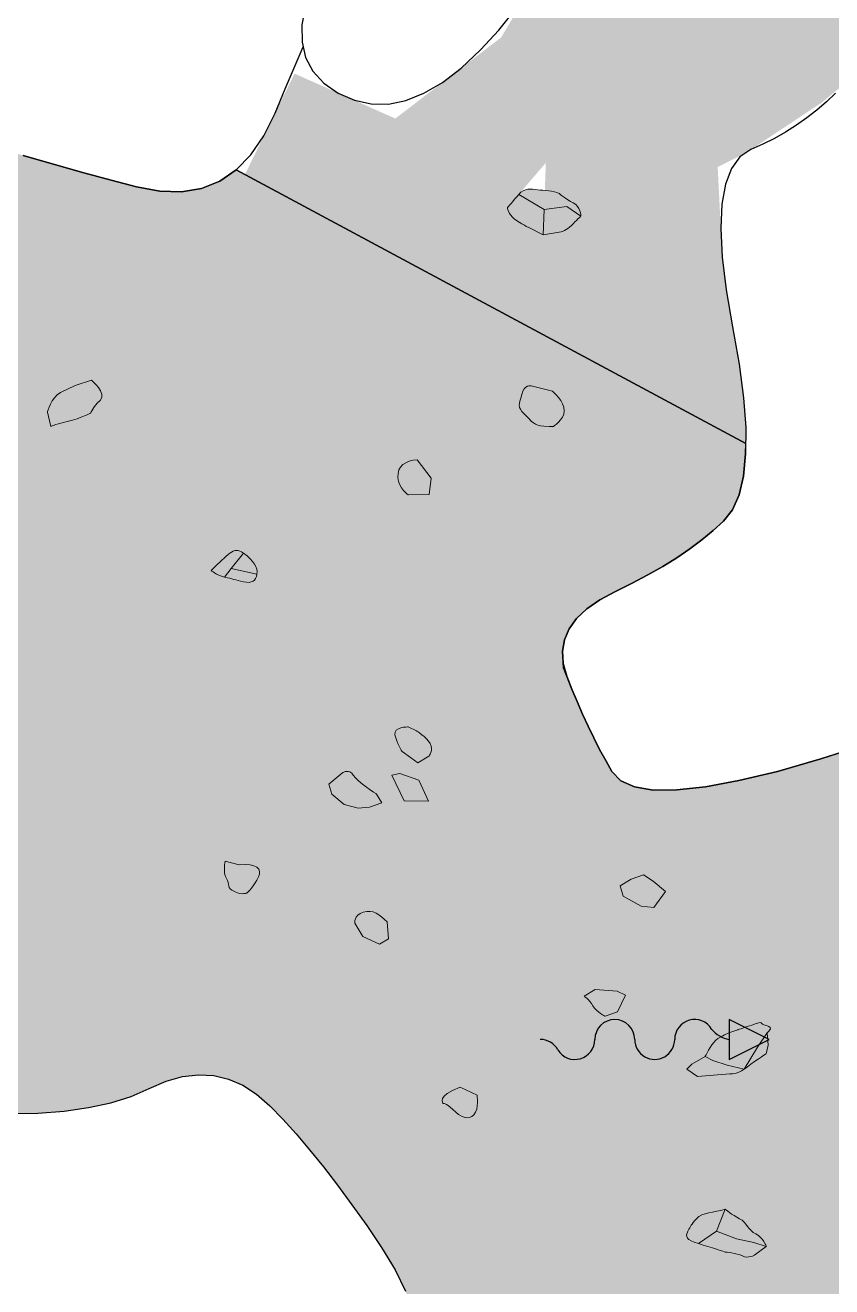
# Model space of a CAD drawing. Header units: metres. Extents: x -231 to 724, y -201 to 398.
# Drawn here: x 10.4 to 50.8, y 289.4 to 352.6 of the extents above; entities that cross this region are included whole.
import ezdxf

# ---------------------------------------------------------------- set-up
doc = ezdxf.new("R2010")
doc.units = ezdxf.units.M
doc.header["$MEASUREMENT"] = 0
for name, color, linetype in [('Blocs - Actifs', 170, 'Continuous'), ('Topo Dessin - Actifs', 170, 'Continuous'), ('Topo Dessin - Fond', 254, 'Continuous'), ('Topo Dessin - Galeries', 10, 'Continuous'), ('Topo Dessin - Puits', 36, 'Continuous'), ('Topo Dessin - Spéléothèmes', 26, 'Continuous')]:
    doc.layers.add(name, color=color, linetype=linetype)
doc.styles.add('PUITS', font='WINGDNG3.TTF')
doc.linetypes.add('PUITS_2', pattern='A,0.6,["p",PUITS,S=1,R=0,X=-0.4,Y=0],0.6', length=1.2)

# ---------------------------------------------------------------- blocks, each defined once
blk = doc.blocks.new('*U131')
at = {"layer": 'Topo Dessin - Spéléothèmes'}
h = blk.add_hatch(color=255, dxfattribs=at)
h.dxf.hatch_style = 2
edge = h.paths.add_edge_path()
edge.add_spline(control_points=[(-0.107, 1.177), (-0.535, 0.749), (-1.07, 0.535), (-1.177, 0.107), (-1.284, -0.32), (-1.284, -0.321), (-1.284, -0.641), (-1.284, -0.963), (-1.177, -1.069), (-0.535, -0.963), (0.107, -0.856), (0.855, -0.748), (0.855, -0.748), (0.855, -0.748), (1.39, -0.535), (1.711, -0.535), (2.032, -0.535), (2.246, -0.214), (2.246, -0.214), (2.246, -0.214), (2.567, 0.428), (2.567, 0.428), (2.567, 0.428), (2.246, 0.749), (1.818, 0.749), (1.39, 0.749), (1.176, 1.069), (0.748, 1.069), (0.321, 1.069), (-0.107, 1.177), (-0.107, 1.177)], knot_values=[0, 0, 0, 0, 1, 1, 1, 2, 2, 2, 3, 3, 3, 4, 4, 4, 5, 5, 5, 6, 6, 6, 7, 7, 7, 8, 8, 8, 9, 9, 9, 10, 10, 10, 10], degree=3, periodic=0)
at = {"layer": 'Topo Dessin - Spéléothèmes', "lineweight": 5}
for points in [[(-0.107, 1.177), (0, 0), (1.069, 0.107), (1.925, 0.321), (2.567, 0.428)], [(0, 0), (-0.535, -0.963)]]:
    blk.add_lwpolyline(points, dxfattribs=at)
at = {"layer": 'Topo Dessin - Spéléothèmes', "lineweight": 9}
blk.add_open_spline([(-0.107, 1.177), (-0.535, 0.749), (-1.07, 0.535), (-1.177, 0.107), (-1.284, -0.32), (-1.284, -0.321), (-1.284, -0.641), (-1.284, -0.963), (-1.177, -1.069), (-0.535, -0.963), (0.107, -0.856), (0.855, -0.748), (0.855, -0.748), (0.855, -0.748), (1.39, -0.535), (1.711, -0.535), (2.032, -0.535), (2.246, -0.214), (2.246, -0.214), (2.246, -0.214), (2.567, 0.428), (2.567, 0.428), (2.567, 0.428), (2.246, 0.749), (1.818, 0.749), (1.39, 0.749), (1.176, 1.069), (0.748, 1.069), (0.321, 1.069), (-0.107, 1.177), (-0.107, 1.177)], degree=3, knots=[0, 0, 0, 0, 1, 1, 1, 2, 2, 2, 3, 3, 3, 4, 4, 4, 5, 5, 5, 6, 6, 6, 7, 7, 7, 8, 8, 8, 9, 9, 9, 10, 10, 10, 10], dxfattribs=at)
blk = doc.blocks.new('*U134')
at = {"layer": 'Topo Dessin - Spéléothèmes'}
h = blk.add_hatch(color=255, dxfattribs=at)
h.dxf.hatch_style = 2
edge = h.paths.add_edge_path()
edge.add_spline(control_points=[(-0.348, 1.04), (-0.348, 1.04), (-0.989, 0.398), (-1.096, 0.077), (-1.203, -0.243), (-1.203, -0.885), (-1.203, -0.885), (-1.203, -0.885), (-1.631, -1.527), (-1.631, -1.527), (-1.631, -1.527), (-1.738, -1.848), (-1.738, -1.848), (-1.738, -1.848), (-1.096, -1.955), (-1.096, -1.955), (-1.096, -1.955), (-0.241, -1.42), (-0.241, -1.42), (-0.241, -1.42), (0.294, -1.099), (0.294, -1.099), (0.294, -1.099), (0.615, -0.992), (0.829, -0.564), (1.043, -0.136), (1.471, 0.612), (1.471, 0.612), (1.471, 0.612), (1.364, 1.04), (1.364, 1.04), (1.364, 1.04), (1.043, 1.574), (1.043, 1.574), (1.043, 1.574), (1.278, 1.98), (0.85, 1.873), (0.422, 1.766), (0.722, 2.109), (0.187, 1.574), (-0.348, 1.04), (-0.348, 1.04), (-0.348, 1.04)], knot_values=[0, 0, 0, 0, 1, 1, 1, 2, 2, 2, 3, 3, 3, 4, 4, 4, 5, 5, 5, 6, 6, 6, 7, 7, 7, 8, 8, 8, 9, 9, 9, 10, 10, 10, 11, 11, 11, 12, 12, 12, 13, 13, 13, 14, 14, 14, 14], degree=3, periodic=0)
at = {"layer": 'Topo Dessin - Spéléothèmes', "lineweight": 5}
blk.add_lwpolyline([(1.043, 1.574), (0.936, 0.719), (0.829, -0.564), (-0.027, -0.778), (-0.775, -0.885), (-1.203, -0.885)], dxfattribs=at)
at = {"layer": 'Topo Dessin - Spéléothèmes', "lineweight": 9}
blk.add_open_spline([(-0.348, 1.04), (-0.348, 1.04), (-0.989, 0.398), (-1.096, 0.077), (-1.203, -0.243), (-1.203, -0.885), (-1.203, -0.885), (-1.203, -0.885), (-1.631, -1.527), (-1.631, -1.527), (-1.631, -1.527), (-1.738, -1.848), (-1.738, -1.848), (-1.738, -1.848), (-1.096, -1.955), (-1.096, -1.955), (-1.096, -1.955), (-0.241, -1.42), (-0.241, -1.42), (-0.241, -1.42), (0.294, -1.099), (0.294, -1.099), (0.294, -1.099), (0.615, -0.992), (0.829, -0.564), (1.043, -0.136), (1.471, 0.612), (1.471, 0.612), (1.471, 0.612), (1.364, 1.04), (1.364, 1.04), (1.364, 1.04), (1.043, 1.574), (1.043, 1.574), (1.043, 1.574), (1.278, 1.98), (0.85, 1.873), (0.422, 1.766), (0.722, 2.109), (0.187, 1.574), (-0.348, 1.04), (-0.348, 1.04), (-0.348, 1.04)], degree=3, knots=[0, 0, 0, 0, 1, 1, 1, 2, 2, 2, 3, 3, 3, 4, 4, 4, 5, 5, 5, 6, 6, 6, 7, 7, 7, 8, 8, 8, 9, 9, 9, 10, 10, 10, 11, 11, 11, 12, 12, 12, 13, 13, 13, 14, 14, 14, 14], dxfattribs=at)
blk = doc.blocks.new('*U145')
at = {"layer": 'Topo Dessin - Spéléothèmes'}
h = blk.add_hatch(color=255, dxfattribs=at)
h.dxf.hatch_style = 2
edge = h.paths.add_edge_path()
edge.add_spline(control_points=[(8, 26.8), (0, 26.8), (-10.7, 21.4), (-18.7, 18.7), (-26.7, 16.1), (-34.8, 13.4), (-37.4, 2.7), (-40.1, -8), (-42.8, -18.7), (-42.8, -18.7), (-42.8, -18.7), (-40.1, -24.1), (-32.1, -26.7), (-24.1, -29.4), (-8, -29.4), (-8, -29.4), (-8, -29.4), (13.4, -29.4), (13.4, -29.4), (13.4, -29.4), (32.1, -16), (32.1, -16), (32.1, -16), (37.4, -10.7), (40.1, -2.7), (42.8, 5.4), (45.5, 13.4), (45.5, 13.4), (45.5, 13.4), (40.1, 24.1), (29.4, 24.1), (18.7, 24.1), (8, 26.8), (8, 26.8)], knot_values=[0, 0, 0, 0, 1, 1, 1, 2, 2, 2, 3, 3, 3, 4, 4, 4, 5, 5, 5, 6, 6, 6, 7, 7, 7, 8, 8, 8, 9, 9, 9, 10, 10, 10, 11, 11, 11, 11], degree=3, periodic=0)
at = {"layer": 'Topo Dessin - Spéléothèmes', "lineweight": 5}
for points in [[(-37.4, 2.7), (0, 0), (24.1, 16.1), (45.5, 13.4)], [(0, 0), (13.4, -29.4)]]:
    blk.add_lwpolyline(points, dxfattribs=at)
at = {"layer": 'Topo Dessin - Spéléothèmes', "lineweight": 9}
blk.add_open_spline([(8, 26.8), (0, 26.8), (-10.7, 21.4), (-18.7, 18.7), (-26.7, 16.1), (-34.8, 13.4), (-37.4, 2.7), (-40.1, -8), (-42.8, -18.7), (-42.8, -18.7), (-42.8, -18.7), (-40.1, -24.1), (-32.1, -26.7), (-24.1, -29.4), (-8, -29.4), (-8, -29.4), (-8, -29.4), (13.4, -29.4), (13.4, -29.4), (13.4, -29.4), (32.1, -16), (32.1, -16), (32.1, -16), (37.4, -10.7), (40.1, -2.7), (42.8, 5.4), (45.5, 13.4), (45.5, 13.4), (45.5, 13.4), (40.1, 24.1), (29.4, 24.1), (18.7, 24.1), (8, 26.8), (8, 26.8)], degree=3, knots=[0, 0, 0, 0, 1, 1, 1, 2, 2, 2, 3, 3, 3, 4, 4, 4, 5, 5, 5, 6, 6, 6, 7, 7, 7, 8, 8, 8, 9, 9, 9, 10, 10, 10, 11, 11, 11, 11], dxfattribs=at)
blk = doc.blocks.new('block 519')
at = {"layer": 'Topo Dessin - Spéléothèmes'}
h = blk.add_hatch(color=255, dxfattribs=at)
h.dxf.hatch_style = 2
edge = h.paths.add_edge_path()
edge.add_spline(control_points=[(-0.855, -0.535), (-0.428, 0.535), (-0.428, 1.069), (0.214, 0.963), (0.855, 0.855), (1.177, 0.641), (1.283, 0.32), (1.39, 0), (1.283, -0.214), (0.855, -0.321), (0.428, -0.428), (0.321, -0.428), (-0.107, -0.535), (-0.535, -0.642), (-0.855, -0.535), (-0.855, -0.535)], knot_values=[0, 0, 0, 0, 1, 1, 1, 2, 2, 2, 3, 3, 3, 4, 4, 4, 5, 5, 5, 5], degree=3, periodic=0)
at = {"layer": 'Topo Dessin - Spéléothèmes', "lineweight": 5}
for points in [[(0.214, 0.963), (0, 0), (1.283, 0.32)], [(0, 0), (-0.107, -0.535)]]:
    blk.add_lwpolyline(points, dxfattribs=at)
at = {"layer": 'Topo Dessin - Spéléothèmes', "lineweight": 9}
blk.add_open_spline([(-0.855, -0.535), (-0.428, 0.535), (-0.428, 1.069), (0.214, 0.963), (0.855, 0.855), (1.177, 0.641), (1.283, 0.32), (1.39, 0), (1.283, -0.214), (0.855, -0.321), (0.428, -0.428), (0.321, -0.428), (-0.107, -0.535), (-0.535, -0.642), (-0.855, -0.535), (-0.855, -0.535)], degree=3, knots=[0, 0, 0, 0, 1, 1, 1, 2, 2, 2, 3, 3, 3, 4, 4, 4, 5, 5, 5, 5], dxfattribs=at)
blk = doc.blocks.new('Pierre 001')
at = {"layer": 'Topo Dessin - Spéléothèmes'}
h = blk.add_hatch(color=255, dxfattribs=at)
h.dxf.hatch_style = 2
edge = h.paths.add_edge_path()
edge.add_spline(control_points=[(0.034, 0.653), (-0.393, 0.546), (-0.714, 0.439), (-0.821, 0.011), (-0.928, -0.417), (-0.607, -0.523), (-0.607, -0.523), (-0.607, -0.523), (0.034, -0.523), (0.034, -0.523), (0.034, -0.523), (0.676, -0.095), (0.676, -0.095), (0.676, -0.095), (0.676, 0.332), (0.676, 0.332), (0.676, 0.332), (0.034, 0.653), (0.034, 0.653)], knot_values=[0, 0, 0, 0, 1, 1, 1, 2, 2, 2, 3, 3, 3, 4, 4, 4, 5, 5, 5, 6, 6, 6, 6], degree=3, periodic=0)
at = {"layer": 'Topo Dessin - Spéléothèmes', "lineweight": 9}
blk.add_open_spline([(0.034, 0.653), (-0.393, 0.546), (-0.714, 0.439), (-0.821, 0.011), (-0.928, -0.417), (-0.607, -0.523), (-0.607, -0.523), (-0.607, -0.523), (0.034, -0.523), (0.034, -0.523), (0.034, -0.523), (0.676, -0.095), (0.676, -0.095), (0.676, -0.095), (0.676, 0.332), (0.676, 0.332), (0.676, 0.332), (0.034, 0.653), (0.034, 0.653)], degree=3, knots=[0, 0, 0, 0, 1, 1, 1, 2, 2, 2, 3, 3, 3, 4, 4, 4, 5, 5, 5, 6, 6, 6, 6], dxfattribs=at)
blk = doc.blocks.new('Pierre 002')
at = {"layer": 'Topo Dessin - Spéléothèmes'}
h = blk.add_hatch(color=255, dxfattribs=at)
h.dxf.hatch_style = 2
edge = h.paths.add_edge_path()
edge.add_spline(control_points=[(0.542, 0.773), (0.542, 0.773), (-0.314, 0.346), (-0.634, 0.346), (-0.955, 0.346), (-0.955, 0.025), (-0.955, 0.025), (-0.955, 0.025), (-0.848, -0.724), (-0.848, -0.724), (-0.848, -0.724), (-0.421, -0.831), (-0.421, -0.831), (-0.421, -0.831), (0.221, -0.617), (0.221, -0.617), (0.221, -0.617), (0.649, -0.189), (0.649, -0.189), (0.649, -0.189), (0.863, 0.239), (0.863, 0.239), (0.863, 0.239), (0.97, 0.773), (0.97, 0.773), (0.97, 0.773), (0.542, 0.773), (0.542, 0.773)], knot_values=[0, 0, 0, 0, 1, 1, 1, 2, 2, 2, 3, 3, 3, 4, 4, 4, 5, 5, 5, 6, 6, 6, 7, 7, 7, 8, 8, 8, 9, 9, 9, 9], degree=3, periodic=0)
at = {"layer": 'Topo Dessin - Spéléothèmes', "lineweight": 9}
blk.add_open_spline([(0.542, 0.773), (0.542, 0.773), (-0.314, 0.346), (-0.634, 0.346), (-0.955, 0.346), (-0.955, 0.025), (-0.955, 0.025), (-0.955, 0.025), (-0.848, -0.724), (-0.848, -0.724), (-0.848, -0.724), (-0.421, -0.831), (-0.421, -0.831), (-0.421, -0.831), (0.221, -0.617), (0.221, -0.617), (0.221, -0.617), (0.649, -0.189), (0.649, -0.189), (0.649, -0.189), (0.863, 0.239), (0.863, 0.239), (0.863, 0.239), (0.97, 0.773), (0.97, 0.773), (0.97, 0.773), (0.542, 0.773), (0.542, 0.773)], degree=3, knots=[0, 0, 0, 0, 1, 1, 1, 2, 2, 2, 3, 3, 3, 4, 4, 4, 5, 5, 5, 6, 6, 6, 7, 7, 7, 8, 8, 8, 9, 9, 9, 9], dxfattribs=at)
blk = doc.blocks.new('Pierre 004')
at = {"layer": 'Topo Dessin - Spéléothèmes'}
h = blk.add_hatch(color=255, dxfattribs=at)
h.dxf.hatch_style = 2
edge = h.paths.add_edge_path()
edge.add_spline(control_points=[(-0.449, 0.399), (-0.449, 0.399), (-0.771, 0.185), (-0.771, 0.185), (-0.771, 0.185), (-1.091, -0.35), (-0.771, -0.457), (-0.449, -0.564), (-0.022, -0.564), (-0.022, -0.564), (-0.022, -0.564), (0.38, -0.392), (0.38, -0.392), (0.38, -0.392), (0.727, -0.243), (0.727, -0.243), (0.727, -0.243), (0.727, 0.291), (0.727, 0.291), (0.727, 0.291), (0.62, 0.612), (0.299, 0.612), (-0.022, 0.612), (-0.449, 0.399), (-0.449, 0.399)], knot_values=[0, 0, 0, 0, 1, 1, 1, 2, 2, 2, 3, 3, 3, 4, 4, 4, 5, 5, 5, 6, 6, 6, 7, 7, 7, 8, 8, 8, 8], degree=3, periodic=0)
at = {"layer": 'Topo Dessin - Spéléothèmes', "lineweight": 9}
blk.add_open_spline([(-0.449, 0.399), (-0.449, 0.399), (-0.771, 0.185), (-0.771, 0.185), (-0.771, 0.185), (-1.091, -0.35), (-0.771, -0.457), (-0.449, -0.564), (-0.022, -0.564), (-0.022, -0.564), (-0.022, -0.564), (0.38, -0.392), (0.38, -0.392), (0.38, -0.392), (0.727, -0.243), (0.727, -0.243), (0.727, -0.243), (0.727, 0.291), (0.727, 0.291), (0.727, 0.291), (0.62, 0.612), (0.299, 0.612), (-0.022, 0.612), (-0.449, 0.399), (-0.449, 0.399)], degree=3, knots=[0, 0, 0, 0, 1, 1, 1, 2, 2, 2, 3, 3, 3, 4, 4, 4, 5, 5, 5, 6, 6, 6, 7, 7, 7, 8, 8, 8, 8], dxfattribs=at)
blk = doc.blocks.new('Pierre 005')
at = {"layer": 'Topo Dessin - Spéléothèmes'}
h = blk.add_hatch(color=255, dxfattribs=at)
h.dxf.hatch_style = 2
edge = h.paths.add_edge_path()
edge.add_spline(control_points=[(-0.857, 0.651), (-1.071, 0.223), (-1.071, -0.205), (-0.643, -0.419), (-0.215, -0.633), (0.213, -0.419), (0.213, -0.419), (0.213, -0.419), (0.641, 0.33), (0.641, 0.33), (0.641, 0.33), (0.106, 0.757), (0.106, 0.757), (0.106, 0.757), (-0.857, 0.651), (-0.857, 0.651)], knot_values=[0, 0, 0, 0, 1, 1, 1, 2, 2, 2, 3, 3, 3, 4, 4, 4, 5, 5, 5, 5], degree=3, periodic=0)
at = {"layer": 'Topo Dessin - Spéléothèmes', "lineweight": 9}
blk.add_open_spline([(-0.857, 0.651), (-1.071, 0.223), (-1.071, -0.205), (-0.643, -0.419), (-0.215, -0.633), (0.213, -0.419), (0.213, -0.419), (0.213, -0.419), (0.641, 0.33), (0.641, 0.33), (0.641, 0.33), (0.106, 0.757), (0.106, 0.757), (0.106, 0.757), (-0.857, 0.651), (-0.857, 0.651)], degree=3, knots=[0, 0, 0, 0, 1, 1, 1, 2, 2, 2, 3, 3, 3, 4, 4, 4, 5, 5, 5, 5], dxfattribs=at)
blk = doc.blocks.new('Pierre 008')
at = {"layer": 'Topo Dessin - Spéléothèmes'}
h = blk.add_hatch(color=255, dxfattribs=at)
h.dxf.hatch_style = 2
h.paths.add_polyline_path([(-0.134, 0.486), (-0.776, -0.049), (-0.883, -0.37), (0.293, -0.477), (0.828, 0.379)])
at = {"layer": 'Topo Dessin - Spéléothèmes', "lineweight": 9}
blk.add_lwpolyline([(-0.134, 0.486), (-0.776, -0.049), (-0.883, -0.37), (-0.883, -0.37), (0.293, -0.477), (0.828, 0.379), (-0.134, 0.486)], dxfattribs=at)
blk = doc.blocks.new('Pierre 010')
at = {"layer": 'Topo Dessin - Spéléothèmes'}
h = blk.add_hatch(color=255, dxfattribs=at)
h.dxf.hatch_style = 2
edge = h.paths.add_edge_path()
edge.add_spline(control_points=[(-0.777, -0.303), (-0.786, -0.744), (-0.353, -1.194), (-0.353, -1.194), (-0.353, -1.194), (0.24, -1.387), (0.24, -1.387), (0.24, -1.387), (0.216, -1.283), (0.41, -0.69), (0.603, -0.097), (0.611, 0.344), (0.611, 0.344), (0.611, 0.344), (0.46, 0.528), (0.364, 0.945), (0.268, 1.363), (-0.542, 1.067), (-0.542, 1.067), (-0.542, 1.067), (-0.711, 0.37), (-0.711, 0.37), (-0.711, 0.37), (-0.777, -0.303), (-0.777, -0.303)], knot_values=[0, 0, 0, 0, 1, 1, 1, 2, 2, 2, 3, 3, 3, 4, 4, 4, 5, 5, 5, 6, 6, 6, 7, 7, 7, 8, 8, 8, 8], degree=3, periodic=0)
at = {"layer": 'Topo Dessin - Spéléothèmes', "lineweight": 9}
blk.add_open_spline([(-0.777, -0.303), (-0.786, -0.744), (-0.353, -1.194), (-0.353, -1.194), (-0.353, -1.194), (0.24, -1.387), (0.24, -1.387), (0.24, -1.387), (0.216, -1.283), (0.41, -0.69), (0.603, -0.097), (0.611, 0.344), (0.611, 0.344), (0.611, 0.344), (0.46, 0.528), (0.364, 0.945), (0.268, 1.363), (-0.542, 1.067), (-0.542, 1.067), (-0.542, 1.067), (-0.711, 0.37), (-0.711, 0.37), (-0.711, 0.37), (-0.777, -0.303), (-0.777, -0.303)], degree=3, knots=[0, 0, 0, 0, 1, 1, 1, 2, 2, 2, 3, 3, 3, 4, 4, 4, 5, 5, 5, 6, 6, 6, 7, 7, 7, 8, 8, 8, 8], dxfattribs=at)
blk = doc.blocks.new('Pierre 013')
at = {"layer": 'Topo Dessin - Spéléothèmes'}
h = blk.add_hatch(color=255, dxfattribs=at)
h.dxf.hatch_style = 2
edge = h.paths.add_edge_path()
edge.add_spline(control_points=[(-0.383, 0.707), (-0.383, 0.707), (-1.024, 0.065), (-1.024, 0.065), (-1.024, 0.065), (-1.238, -0.148), (-0.917, -0.469), (-0.596, -0.791), (-0.597, -0.898), (-0.169, -0.791), (0.259, -0.684), (0.473, -0.684), (0.687, -0.363), (0.901, -0.042), (0.901, -0.042), (0.901, -0.042), (0.901, -0.042), (0.901, 0.492), (0.58, 0.707), (0.259, 0.92), (-0.383, 0.707), (-0.383, 0.707)], knot_values=[0, 0, 0, 0, 1, 1, 1, 2, 2, 2, 3, 3, 3, 4, 4, 4, 5, 5, 5, 6, 6, 6, 7, 7, 7, 7], degree=3, periodic=0)
at = {"layer": 'Topo Dessin - Spéléothèmes', "lineweight": 9}
blk.add_open_spline([(-0.383, 0.707), (-0.383, 0.707), (-1.024, 0.065), (-1.024, 0.065), (-1.024, 0.065), (-1.238, -0.148), (-0.917, -0.469), (-0.596, -0.791), (-0.597, -0.898), (-0.169, -0.791), (0.259, -0.684), (0.473, -0.684), (0.687, -0.363), (0.901, -0.042), (0.901, -0.042), (0.901, -0.042), (0.901, -0.042), (0.901, 0.492), (0.58, 0.707), (0.259, 0.92), (-0.383, 0.707), (-0.383, 0.707)], degree=3, knots=[0, 0, 0, 0, 1, 1, 1, 2, 2, 2, 3, 3, 3, 4, 4, 4, 5, 5, 5, 6, 6, 6, 7, 7, 7, 7], dxfattribs=at)
blk = doc.blocks.new('Pierre 014')
at = {"layer": 'Topo Dessin - Spéléothèmes'}
h = blk.add_hatch(color=255, dxfattribs=at)
h.dxf.hatch_style = 2
h.paths.add_polyline_path([(-0.203, 0.595), (-0.631, 0.382), (-0.738, -0.153), (-0.738, -0.688), (-0.31, -0.795), (0.439, -0.367), (0.76, 0.06), (0.439, 0.809)])
at = {"layer": 'Topo Dessin - Spéléothèmes', "lineweight": 9}
blk.add_lwpolyline([(-0.203, 0.595), (-0.631, 0.382), (-0.738, -0.153), (-0.738, -0.688), (-0.31, -0.795), (0.439, -0.367), (0.76, 0.06), (0.439, 0.809), (-0.203, 0.595)], dxfattribs=at)
blk = doc.blocks.new('Pierre 019')
at = {"layer": 'Topo Dessin - Spéléothèmes'}
h = blk.add_hatch(color=255, dxfattribs=at)
h.dxf.hatch_style = 2
edge = h.paths.add_edge_path()
edge.add_spline(control_points=[(-0.503, 0.151), (-0.182, 0.793), (0.139, 0.9), (0.352, 0.579), (0.566, 0.259), (0.673, -0.169), (0.673, -0.169), (0.673, -0.169), (0.673, -0.383), (0.352, -0.597), (0.031, -0.811), (0.032, -0.597), (-0.289, -0.597), (-0.61, -0.597), (-0.931, -0.277), (-0.931, -0.277), (-0.931, -0.277), (-0.503, 0.151), (-0.503, 0.151)], knot_values=[0, 0, 0, 0, 1, 1, 1, 2, 2, 2, 3, 3, 3, 4, 4, 4, 5, 5, 5, 6, 6, 6, 6], degree=3, periodic=0)
at = {"layer": 'Topo Dessin - Spéléothèmes', "lineweight": 9}
blk.add_open_spline([(-0.503, 0.151), (-0.182, 0.793), (0.139, 0.9), (0.352, 0.579), (0.566, 0.259), (0.673, -0.169), (0.673, -0.169), (0.673, -0.169), (0.673, -0.383), (0.352, -0.597), (0.031, -0.811), (0.032, -0.597), (-0.289, -0.597), (-0.61, -0.597), (-0.931, -0.277), (-0.931, -0.277), (-0.931, -0.277), (-0.503, 0.151), (-0.503, 0.151)], degree=3, knots=[0, 0, 0, 0, 1, 1, 1, 2, 2, 2, 3, 3, 3, 4, 4, 4, 5, 5, 5, 6, 6, 6, 6], dxfattribs=at)
blk = doc.blocks.new('Pierre 022')
at = {"layer": 'Topo Dessin - Spéléothèmes'}
h = blk.add_hatch(color=255, dxfattribs=at)
h.dxf.hatch_style = 2
edge = h.paths.add_edge_path()
edge.add_spline(control_points=[(-0.664, 0.182), (-0.878, -0.887), (-0.45, -0.781), (-0.45, -0.781), (-0.45, -0.781), (-0.45, -0.674), (-0.022, -0.567), (0.406, -0.46), (0.726, -0.246), (0.619, 0.075), (0.513, 0.395), (-0.022, 0.61), (-0.022, 0.61), (-0.022, 0.61), (-0.664, 0.182), (-0.664, 0.182)], knot_values=[0, 0, 0, 0, 1, 1, 1, 2, 2, 2, 3, 3, 3, 4, 4, 4, 5, 5, 5, 5], degree=3, periodic=0)
at = {"layer": 'Topo Dessin - Spéléothèmes', "lineweight": 9}
blk.add_open_spline([(-0.664, 0.182), (-0.878, -0.887), (-0.45, -0.781), (-0.45, -0.781), (-0.45, -0.781), (-0.45, -0.674), (-0.022, -0.567), (0.406, -0.46), (0.726, -0.246), (0.619, 0.075), (0.513, 0.395), (-0.022, 0.61), (-0.022, 0.61), (-0.022, 0.61), (-0.664, 0.182), (-0.664, 0.182)], degree=3, knots=[0, 0, 0, 0, 1, 1, 1, 2, 2, 2, 3, 3, 3, 4, 4, 4, 5, 5, 5, 5], dxfattribs=at)
blk = doc.blocks.new('Pierre 017')
at = {"layer": 'Topo Dessin - Spéléothèmes'}
h = blk.add_hatch(color=255, dxfattribs=at)
h.dxf.hatch_style = 2
edge = h.paths.add_edge_path()
edge.add_spline(control_points=[(-0.176, 0.611), (-0.176, 0.611), (-0.711, -0.138), (-0.711, -0.138), (-0.711, -0.138), (-0.711, -0.673), (-0.711, -0.673), (-0.711, -0.673), (-0.497, -0.566), (-0.176, -0.566), (0.145, -0.566), (0.466, -0.352), (0.466, -0.352), (0.466, -0.352), (0.572, 0.183), (0.572, 0.183), (0.572, 0.183), (0.145, 0.824), (0.145, 0.824), (0.145, 0.824), (-0.176, 0.611), (-0.176, 0.611)], knot_values=[0, 0, 0, 0, 1, 1, 1, 2, 2, 2, 3, 3, 3, 4, 4, 4, 5, 5, 5, 6, 6, 6, 7, 7, 7, 7], degree=3, periodic=0)
at = {"layer": 'Topo Dessin - Spéléothèmes', "lineweight": 9}
blk.add_open_spline([(-0.176, 0.611), (-0.176, 0.611), (-0.711, -0.138), (-0.711, -0.138), (-0.711, -0.138), (-0.711, -0.673), (-0.711, -0.673), (-0.711, -0.673), (-0.497, -0.566), (-0.176, -0.566), (0.145, -0.566), (0.466, -0.352), (0.466, -0.352), (0.466, -0.352), (0.572, 0.183), (0.572, 0.183), (0.572, 0.183), (0.145, 0.824), (0.145, 0.824), (0.145, 0.824), (-0.176, 0.611), (-0.176, 0.611)], degree=3, knots=[0, 0, 0, 0, 1, 1, 1, 2, 2, 2, 3, 3, 3, 4, 4, 4, 5, 5, 5, 6, 6, 6, 7, 7, 7, 7], dxfattribs=at)
blk = doc.blocks.new('Ecoulement')
at = {"layer": 'Blocs - Actifs'}
h = blk.add_hatch(color=256, dxfattribs=at)
h.dxf.hatch_style = 1
h.paths.add_polyline_path([(4.732, -1), (6.732, 0), (4.732, 1)])
for p, q in [((6.732, 0), (4.732, 1)), ((4.732, 1), (4.732, -1)), ((4.732, -1), (6.732, 0))]:
    blk.add_line(p, q, dxfattribs=at)
for centre, radius, start, end in [((4.939, 1.347), 1.363, 217.17945, 261.26354), ((-4.731, -1), 1, 28.4711, 90.00504)]:
    blk.add_arc(centre, radius, start, end, dxfattribs=at)
for centre, major_axis, ratio, start_param, end_param in [((-1, 0), (0, -1), 0.999831, 7.853982, 10.99523), ((3, 0), (0, -1), 0.999914, 2.121384, 4.712733), ((-3, 0), (0, 1), 1, 8.404856, 10.995574), ((1, 0), (1, 0), 0.999967, 3.141363, 6.283185)]:
    blk.add_ellipse(centre, major_axis=major_axis, ratio=ratio, start_param=start_param, end_param=end_param, dxfattribs=at)

msp = doc.modelspace()

# ---------------------------------------------------------------- hatches: boundary and pattern name
at = {"layer": 'Topo Dessin - Fond'}
h = msp.add_hatch(color=256, dxfattribs=at)
h.dxf.hatch_style = 1
h.paths.add_polyline_path([(58.083, 354.913), (58.599, 355.744), (59.03, 356.671), (59.377, 357.694), (59.639, 358.812), (59.817, 360.026), (60.546, 365.08), (65.398, 365.07), (69.078, 365.024), (70.401, 365.006), (76.558, 364.914), (74.27, 357.489), (74.397, 357.115), (74.82, 356.493), (75.435, 355.931), (76.241, 355.429), (77.094, 355.054), (77.849, 354.876), (78.504, 354.896), (79.061, 355.113), (79.519, 355.527), (79.879, 356.138), (80.13, 356.916), (80.841, 362.01), (82.731, 370.56), (82.778, 370.901), (82.816, 372.042), (82.716, 373.053), (82.478, 373.935), (82.101, 374.687), (81.587, 375.309), (80.934, 375.802), (80.182, 376.203), (79.371, 376.546), (78.501, 376.834), (77.572, 377.065), (76.584, 377.239), (75.889, 377.318), (69.473, 377.58), (70.423, 380.543), (71.777, 383.215), (72.071, 383.863), (72.596, 385.217), (73.087, 386.693), (73.545, 388.292), (73.968, 390.014), (74.357, 391.858), (74.712, 393.825), (75.404, 397.685), (49.561, 397.543), (45.626, 390.919), (42.874, 392.778), (42.576, 393.146), (38.486, 397.685), (26.805, 397.685), (26.166, 396.15), (25.59, 394.301), (25.23, 392.51), (25.088, 390.779), (25.162, 389.107), (25.454, 387.494), (25.963, 385.941), (26.689, 384.446), (27.543, 383.028), (28.432, 381.702), (29.359, 380.47), (30.322, 379.33), (31.321, 378.283), (32.358, 377.33), (33.128, 376.712), (37.7, 373.441), (39.33, 367.703), (37.343, 363.494), (37.563, 357.674), (34.227, 351.999), (28.919, 347.933), (23.873, 350.183), (21.384, 345.128), (46.47, 331.658), (46.471, 332.458), (46.362, 333.954), (46.158, 335.524), (45.494, 339.358), (45.297, 340.999), (45.067, 345.504), (46.507, 346.232), (50.288, 348.738), (52.53, 350.586), (53.139, 351.056), (57.56, 354.274)])
h.paths.add_polyline_path([(43.028, 367.091), (40.817, 375.102), (40.446, 379.963), (46.79, 382.925), (47.288, 378.981), (47.283, 375.497), (47.273, 374.437), (47.174, 368.232)], flags=16)
edge = h.paths.add_edge_path(flags=16)
edge.add_spline(control_points=[(62.22, 377.593), (62.71, 377.937), (63.213, 377.741), (63.704, 378.085), (64.195, 378.428), (64.82, 378.318), (64.82, 378.318), (64.82, 378.318), (64.857, 378.069), (64.894, 377.821)], knot_values=[6.5, 6.5, 6.5, 6.5, 7.5, 7.5, 7.5, 8.5, 8.5, 8.5, 9, 9, 9, 9], degree=3, periodic=0)
edge.add_line((64.522, 378.025), (65.164, 378.655))
edge = h.paths.add_edge_path(flags=16)
edge.add_spline(control_points=[(37.739, 342.582), (37.504, 342.347), (37.222, 342.252), (37.222, 342.252)], knot_values=[7.00001, 7.00001, 7.00001, 7.00001, 8, 8, 8, 8], degree=3, periodic=0)
edge.add_spline(control_points=[(37.222, 342.252), (37.222, 342.252), (36.998, 342.217), (36.774, 342.182)], knot_values=[6.5, 6.5, 6.5, 6.5, 7, 7, 7, 7], degree=3, periodic=0)
edge.add_spline(control_points=[(36.774, 342.182), (36.551, 342.146), (36.327, 342.111), (36.327, 342.111), (36.327, 342.111), (36.139, 342.205), (35.95, 342.3)], knot_values=[5.5, 5.5, 5.5, 5.5, 6, 6, 6, 6.5, 6.5, 6.5, 6.5], degree=3, periodic=0)
edge.add_spline(control_points=[(34.539, 343.476), (34.539, 343.476), (34.821, 343.806), (35.103, 344.136)], knot_values=[2, 2, 2, 2, 3, 3, 3, 3], degree=3, periodic=0)
edge.add_line((36.461, 345.72), (36.409, 344.333))
edge.add_spline(control_points=[(36.044, 344.371), (36.374, 344.324), (36.845, 344.324), (37.128, 344.183)], knot_values=[0, 0, 0, 0, 1, 1, 1, 1], degree=3, periodic=0)
edge = h.paths.add_edge_path(flags=16)
edge.add_spline(control_points=[(46.037, 387.124), (45.841, 386.621), (45.681, 386.326), (45.314, 386.069)], knot_values=[4, 4, 4, 4, 5, 5, 5, 5], degree=3, periodic=0)
edge.add_spline(control_points=[(45.314, 386.069), (44.946, 385.811), (45.117, 385.566), (44.712, 385.1)], knot_values=[3, 3, 3, 3, 4, 4, 4, 4], degree=3, periodic=0)
edge.add_spline(control_points=[(44.712, 385.1), (44.308, 384.634), (44.602, 384.474), (44.026, 384.253)], knot_values=[2, 2, 2, 2, 3, 3, 3, 3], degree=3, periodic=0)
edge.add_spline(control_points=[(42.296, 385.418), (42.13, 385.723), (42.069, 385.945), (42.08, 386.112)], knot_values=[0.743964, 0.743964, 0.743964, 0.743964, 1, 1, 1, 1], degree=3, periodic=0)
edge.add_spline(control_points=[(43.179, 386.768), (43.179, 386.768), (43.743, 387.528), (43.743, 387.528), (43.743, 387.528), (44.283, 387.541), (44.774, 387.884), (45.264, 388.227), (45.976, 387.995), (45.976, 387.995)], knot_values=[6.000006, 6.000006, 6.000006, 6.000006, 7.000006, 7.000006, 7.000006, 8.000006, 8.000006, 8.000006, 9, 9, 9, 9], degree=3, periodic=0)
edge = h.paths.add_edge_path(flags=16)
edge.add_spline(control_points=[(57.531, 389.622), (57.531, 390.1), (57.818, 390.434), (57.818, 390.434), (57.818, 390.434), (58.009, 390.458), (58.2, 390.482)], knot_values=[0.5, 0.5, 0.5, 0.5, 1.5, 1.5, 1.5, 2, 2, 2, 2], degree=3, periodic=0)
edge.add_spline(control_points=[(58.2, 390.482), (58.392, 390.506), (58.583, 390.53), (58.583, 390.53), (58.583, 390.53), (58.918, 390.483), (58.918, 390.483), (58.918, 390.483), (59.875, 390.482), (60.162, 390.338)], knot_values=[7, 7, 7, 7, 7.5, 7.5, 7.5, 8.5, 8.5, 8.5, 9.5, 9.5, 9.5, 9.5], degree=3, periodic=0)
edge.add_spline(control_points=[(60.114, 389.526), (60.018, 389.095), (59.301, 389.095), (59.301, 389.095), (59.301, 389.095), (59.061, 388.916), (58.822, 388.736)], knot_values=[4.5, 4.5, 4.5, 4.5, 5.5, 5.5, 5.5, 6, 6, 6, 6], degree=3, periodic=0)
edge.add_spline(control_points=[(60.162, 390.338), (60.448, 390.195), (60.21, 389.956), (60.114, 389.526)], knot_values=[6, 6, 6, 6, 7, 7, 7, 7], degree=3, periodic=0)
edge.add_spline(control_points=[(60.114, 389.526), (60.018, 389.095), (59.301, 389.095), (59.301, 389.095), (59.301, 389.095), (59.061, 388.916), (58.822, 388.736)], knot_values=[4.5, 4.5, 4.5, 4.5, 5.5, 5.5, 5.5, 6, 6, 6, 6], degree=3, periodic=0)
edge.add_spline(control_points=[(58.822, 388.736), (58.583, 388.557), (58.344, 388.378), (58.344, 388.378), (58.344, 388.378), (58.177, 388.462), (58.009, 388.545)], knot_values=[3.5, 3.5, 3.5, 3.5, 4, 4, 4, 4.5, 4.5, 4.5, 4.5], degree=3, periodic=0)
edge = h.paths.add_edge_path(flags=16)
edge.add_spline(control_points=[(58.515, 393.186), (58.147, 394.756), (57.718, 395.369), (58.539, 395.762)], knot_values=[0, 0, 0, 0, 1, 1, 1, 1], degree=3, periodic=0)
edge.add_spline(control_points=[(58.539, 395.762), (59.361, 396.153), (59.901, 396.166), (60.281, 395.884)], knot_values=[1, 1, 1, 1, 2, 2, 2, 2], degree=3, periodic=0)
edge.add_spline(control_points=[(60.306, 394.805), (59.901, 394.339), (59.779, 394.253), (59.374, 393.787)], knot_values=[3, 3, 3, 3, 4, 4, 4, 4], degree=3, periodic=0)
edge.add_spline(control_points=[(59.374, 393.787), (58.97, 393.32), (58.515, 393.186), (58.515, 393.186)], knot_values=[4, 4, 4, 4, 5, 5, 5, 5], degree=3, periodic=0)
edge.add_line((57.564, 392.756), (58.386, 393.702))
edge = h.paths.add_edge_path(flags=16)
edge.add_spline(control_points=[(66.6, 394.2), (66.257, 394.69), (66.722, 396.113), (66.722, 396.113), (66.722, 396.113), (67.458, 396.628), (67.679, 396.052), (67.9, 395.476), (67.789, 394.85), (67.789, 394.85), (67.789, 394.85), (67.87, 394.682), (67.959, 394.448)], knot_values=[6.547991, 6.547991, 6.547991, 6.547991, 7.547991, 7.547991, 7.547991, 8.547991, 8.547991, 8.547991, 9.547991, 9.547991, 9.547991, 10, 10, 10, 10], degree=3, periodic=0)
edge.add_spline(control_points=[(67.959, 394.448), (68.067, 394.165), (68.188, 393.784), (68.195, 393.489)], knot_values=[6, 6, 6, 6, 6.547991, 6.547991, 6.547991, 6.547991], degree=3, periodic=0)
edge.add_spline(control_points=[(68.195, 393.489), (68.207, 392.949), (68.342, 392.495), (68.342, 392.495), (68.342, 392.495), (68.367, 391.416), (68.085, 391.036)], knot_values=[4, 4, 4, 4, 5, 5, 5, 6, 6, 6, 6], degree=3, periodic=0)
edge.add_spline(control_points=[(67.441, 391.955), (67.352, 392.213), (67.263, 392.47), (67.263, 392.47), (67.263, 392.47), (67.196, 392.732), (67.089, 393.062)], knot_values=[1.540577, 1.540577, 1.540577, 1.540577, 2.040577, 2.040577, 2.040577, 2.5, 2.5, 2.5, 2.5], degree=3, periodic=0)
edge.add_spline(control_points=[(67.089, 393.062), (66.964, 393.451), (66.786, 393.935), (66.6, 394.2)], knot_values=[1, 1, 1, 1, 1.540577, 1.540577, 1.540577, 1.540577], degree=3, periodic=0)
h = msp.add_hatch(color=256, dxfattribs=at)
h.dxf.hatch_style = 1
h.paths.add_polyline_path([(37.765, 319.368), (37.348, 320.436), (37.293, 321.259), (37.39, 321.836), (37.626, 322.381), (37.999, 322.895), (38.511, 323.378), (39.161, 323.83), (39.949, 324.251), (40.784, 324.661), (41.574, 325.08), (42.318, 325.506), (43.018, 325.942), (43.672, 326.385), (44.281, 326.837), (44.845, 327.298), (45.364, 327.767), (45.805, 328.333), (46.137, 329.086), (46.358, 330.024), (46.469, 331.148), (46.47, 331.658), (20.949, 345.362), (20.124, 344.803), (19.212, 344.438), (18.212, 344.267), (17.125, 344.291), (15.951, 344.51), (14.683, 344.844), (13.316, 345.218), (11.851, 345.63), (10.286, 346.081), (8.623, 346.57), (6.861, 347.098), (4.999, 347.665), (3.039, 348.27), (1.093, 348.905), (-0.726, 349.56), (-2.417, 350.236), (-15.635, 339.707), (-15.829, 339.4), (-16.425, 338.563), (-17.162, 337.616), (-18.038, 336.557), (-19.055, 335.387), (-20.212, 334.106), (-21.357, 332.788), (-22.339, 331.506), (-23.159, 330.261), (-23.815, 329.052), (-24.309, 327.88), (-24.64, 326.744), (-24.808, 325.645), (-24.814, 324.582), (-24.742, 323.484), (-24.679, 322.282), (-24.626, 320.974), (-24.581, 319.561), (-24.545, 318.042), (-24.518, 316.418), (-24.5, 314.689), (-24.491, 312.854), (-24.467, 311.025), (-24.404, 309.314), (-24.301, 307.719), (-24.16, 306.242), (-23.98, 304.881), (-23.76, 303.638), (-23.502, 302.512), (-23.204, 301.503), (-22.891, 300.517), (-22.584, 299.458), (-22.284, 298.327), (-21.992, 297.124), (-21.706, 295.849), (-21.427, 294.501), (-21.156, 293.081), (-20.891, 291.589), (-20.674, 290.084), (-20.544, 288.622), (-20.503, 287.205), (-20.549, 285.833), (-20.683, 284.505), (-20.905, 283.222), (-21.214, 281.983), (-21.612, 280.789), (-22.033, 279.598), (-22.414, 278.371), (-22.754, 277.106), (-23.053, 275.805), (-23.313, 274.466), (-23.531, 273.091), (-23.71, 271.679), (-23.847, 270.23), (-23.98, 268.737), (-24.141, 267.192), (-24.332, 265.596), (-24.552, 263.948), (-24.802, 262.25), (-25.081, 260.499), (-25.39, 258.698), (-25.728, 256.845), (-26.065, 254.989), (-26.37, 253.178), (-26.644, 251.411), (-26.887, 249.69), (-27.098, 248.013), (-27.277, 246.382), (-25.947, 247.396), (-24.663, 248.254), (-23.426, 248.955), (-22.236, 249.501), (-21.092, 249.889), (-19.994, 250.122), (-18.943, 250.198), (-17.939, 250.118), (-16.934, 249.869), (-15.879, 249.435), (-14.776, 248.819), (-13.624, 248.019), (-12.423, 247.035), (-11.173, 245.869), (-9.874, 244.518), (-8.527, 242.985), (-8.275, 244.937), (-8.092, 246.975), (-7.979, 249.099), (-7.936, 251.31), (-7.963, 253.606), (-8.059, 255.988), (-8.17, 258.34), (-8.24, 260.544), (-8.269, 262.601), (-8.256, 264.51), (-8.203, 266.272), (-8.109, 267.886), (-7.973, 269.352), (-7.797, 270.672), (-7.512, 271.841), (-7.05, 272.859), (-6.413, 273.726), (-5.599, 274.441), (-4.608, 275.004), (-3.442, 275.416), (-2.098, 275.676), (-0.579, 275.785), (0.944, 275.86), (2.3, 276.022), (3.487, 276.27), (4.506, 276.604), (5.357, 277.024), (6.04, 277.53), (6.555, 278.122), (6.901, 278.8), (7.086, 279.464), (7.114, 280.013), (6.987, 280.447), (6.704, 280.766), (6.266, 280.971), (5.671, 281.061), (4.92, 281.037), (4.014, 280.897), (3.044, 280.725), (2.103, 280.602), (1.191, 280.529), (0.307, 280.504), (-0.548, 280.529), (-1.375, 280.602), (-2.172, 280.725), (-2.941, 280.897), (-3.665, 281.106), (-4.327, 281.34), (-4.928, 281.598), (-5.467, 281.881), (-5.945, 282.188), (-6.362, 282.52), (-6.903, 283.064), (-7.239, 283.675), (-7.403, 284.142), (-7.502, 284.658), (-7.534, 285.224), (-7.502, 285.838), (-7.403, 286.502), (-7.239, 287.215), (-7.009, 287.977), (-6.719, 288.775), (-6.371, 289.598), (-5.966, 290.443), (-5.505, 291.313), (-4.986, 292.206), (-4.411, 293.124), (-3.779, 294.064), (-3.089, 295.029), (-2.312, 295.934), (-1.416, 296.697), (-0.401, 297.318), (0.734, 297.797), (1.987, 298.133), (3.36, 298.327), (4.852, 298.379), (6.463, 298.289), (8.082, 298.164), (9.601, 298.114), (11.019, 298.137), (12.336, 298.235), (13.552, 298.406), (14.667, 298.652), (15.68, 298.972), (16.593, 299.365), (17.442, 299.729), (18.263, 299.957), (19.058, 300.052), (19.826, 300.011), (20.567, 299.836), (21.281, 299.527), (21.968, 299.083), (22.628, 298.504), (23.282, 297.828), (23.948, 297.091), (24.629, 296.293), (25.322, 295.435), (26.03, 294.517), (26.75, 293.538), (27.485, 292.498), (28.232, 291.398), (28.909, 290.288), (29.431, 289.218), (29.798, 288.188), (30.011, 287.199), (30.068, 286.251), (29.97, 285.342), (29.718, 284.474), (29.31, 283.646), (28.845, 282.829), (28.421, 281.991), (28.037, 281.133), (27.693, 280.255), (27.39, 279.357), (27.128, 278.438), (26.905, 277.5), (26.724, 276.541), (26.666, 275.599), (26.818, 274.711), (27.178, 273.876), (27.747, 273.096), (28.525, 272.369), (29.512, 271.696), (30.708, 271.077), (32.112, 270.512), (33.533, 269.943), (63.594, 275.515), (64.036, 276.963), (64.372, 278.602), (64.6, 280.433), (64.722, 282.456), (64.736, 284.67), (64.643, 287.076), (64.442, 289.674), (64.135, 292.463), (63.835, 295.18), (63.656, 297.562), (63.598, 299.609), (63.661, 301.32), (63.846, 302.696), (64.152, 303.737), (64.375, 304.106), (51.599, 316.31), (50.237, 315.867), (48.06, 315.246), (46.131, 314.78), (44.45, 314.469), (43.018, 314.312), (41.833, 314.311), (40.897, 314.464), (40.209, 314.773), (39.769, 315.236), (39.457, 315.784), (39.154, 316.346), (38.859, 316.922), (38.573, 317.513), (38.295, 318.117), (38.026, 318.735)])

# ---------------------------------------------------------------- linework, layer by layer
msp.add_line((20.949, 345.362), (46.47, 331.658), dxfattribs=at)
for points in [[(51.599, 316.31), (50.237, 315.867), (48.06, 315.246), (46.131, 314.78), (44.45, 314.469), (43.018, 314.312), (41.833, 314.311), (40.897, 314.464), (40.209, 314.773), (39.769, 315.236), (39.457, 315.784), (39.154, 316.346), (38.859, 316.922), (38.573, 317.513), (38.295, 318.117), (38.026, 318.735), (37.765, 319.368), (37.348, 320.436), (37.293, 321.259), (37.39, 321.836), (37.626, 322.381), (37.999, 322.895), (38.511, 323.378), (39.161, 323.83), (39.949, 324.251), (40.784, 324.661), (41.574, 325.08), (42.318, 325.506), (43.018, 325.942), (43.672, 326.385), (44.281, 326.837), (44.845, 327.298), (45.364, 327.767), (45.805, 328.333), (46.137, 329.086), (46.358, 330.024), (46.469, 331.148), (46.47, 331.658), (20.949, 345.362), (20.124, 344.803), (19.212, 344.438), (18.212, 344.267), (17.125, 344.291), (15.951, 344.51), (14.683, 344.844), (13.316, 345.218), (11.851, 345.63), (10.286, 346.081)], [(9.601, 298.114), (11.019, 298.137), (12.336, 298.235), (13.552, 298.406), (14.667, 298.652), (15.68, 298.972), (16.593, 299.365), (17.442, 299.729), (18.263, 299.957), (19.058, 300.052), (19.826, 300.011), (20.567, 299.836), (21.281, 299.527), (21.968, 299.083), (22.628, 298.504), (23.282, 297.828), (23.948, 297.091), (24.629, 296.293), (25.322, 295.435), (26.03, 294.517), (26.75, 293.538), (27.485, 292.498), (28.232, 291.398), (28.909, 290.288), (29.431, 289.218)]]:
    msp.add_lwpolyline(points, dxfattribs=at)
at = {"layer": 'Topo Dessin - Galeries'}
for points in [[(10.286, 346.081), (11.851, 345.63), (13.316, 345.218), (14.683, 344.844), (15.951, 344.51), (17.125, 344.291), (18.212, 344.267), (19.212, 344.438), (20.124, 344.803), (20.949, 345.362), (21.687, 346.115), (22.337, 347.063), (22.899, 348.206), (23.41, 349.421), (23.903, 350.589), (24.3, 351.521)], [(50.973, 349.208), (50.512, 348.77), (50.031, 348.355), (49.53, 347.965), (49.009, 347.599), (48.468, 347.257), (47.907, 346.939), (47.326, 346.645), (46.725, 346.376), (46.176, 346.012), (45.752, 345.435), (45.451, 344.646), (45.276, 343.643), (45.224, 342.427), (45.297, 340.999), (45.494, 339.358), (45.815, 337.503), (46.144, 335.636), (46.362, 333.954), (46.471, 332.458), (46.469, 331.148), (46.358, 330.024), (46.137, 329.086), (45.805, 328.333), (45.364, 327.767), (44.845, 327.298), (44.281, 326.837), (43.672, 326.385), (43.018, 325.942), (42.318, 325.506), (41.574, 325.08), (40.784, 324.661), (39.949, 324.251), (39.161, 323.83), (38.511, 323.378), (37.999, 322.895), (37.626, 322.381), (37.39, 321.836), (37.293, 321.259), (37.334, 320.652), (37.513, 320.014), (37.765, 319.368), (38.026, 318.735), (38.295, 318.117), (38.573, 317.513), (38.859, 316.922), (39.154, 316.346), (39.457, 315.784), (39.769, 315.236), (40.209, 314.773), (40.897, 314.464), (41.833, 314.311), (43.018, 314.312), (44.45, 314.469), (46.131, 314.78), (48.06, 315.246), (50.237, 315.867), (52.475, 316.596)], [(9.601, 298.114), (11.019, 298.137), (12.336, 298.235), (13.552, 298.406), (14.667, 298.652), (15.68, 298.972), (16.593, 299.365), (17.442, 299.729), (18.263, 299.957), (19.058, 300.052), (19.826, 300.011), (20.567, 299.836), (21.281, 299.527), (21.968, 299.083), (22.628, 298.504), (23.282, 297.828), (23.948, 297.091), (24.629, 296.293), (25.322, 295.435), (26.03, 294.517), (26.75, 293.538), (27.485, 292.498), (28.232, 291.398), (28.909, 290.288), (29.431, 289.218)]]:
    msp.add_lwpolyline(points, dxfattribs=at)
at = {"layer": 'Topo Dessin - Puits', "linetype": 'PUITS_2', "flags": 128}
msp.add_lwpolyline([(25.304, 355.762), (24.771, 354.626), (24.417, 353.581), (24.242, 352.626), (24.246, 351.762), (24.429, 350.988), (24.791, 350.305), (25.331, 349.713), (26.051, 349.212), (26.87, 348.847), (27.711, 348.663), (28.572, 348.66), (29.453, 348.839), (30.356, 349.199), (31.279, 349.741), (32.223, 350.464), (33.188, 351.368), (34.107, 352.363), (34.915, 353.358), (35.611, 354.353), (36.196, 355.348), (36.669, 356.343), (37.031, 357.338), (37.281, 358.333), (37.42, 359.328), (37.465, 360.254), (37.435, 361.043), (37.33, 361.695), (37.15, 362.209), (36.895, 362.586), (36.564, 362.826), (36.158, 362.928), (35.677, 362.893), (35.146, 362.781), (34.588, 362.65), (34.005, 362.501), (33.395, 362.334), (32.76, 362.148), (32.098, 361.945), (31.411, 361.723), (30.698, 361.484), (29.979, 361.177), (29.272, 360.753), (28.578, 360.213), (27.897, 359.556), (27.23, 358.782), (26.575, 357.892), (25.933, 356.886)], close=True, dxfattribs=at)

# ---------------------------------------------------------------- block references
at = {"layer": 'Topo Dessin - Actifs'}
msp.add_blockref('Ecoulement', (40.913, 301.819), dxfattribs=at)
at = {"layer": 'Topo Dessin - Spéléothèmes'}
for name, p, xscale, yscale, zscale, rotation in [('*U145', (36.374, 343.382), 0.03937007874015748, 0.03937007874015748, 0.03937007874015748, 333.434948822922), ('Pierre 010', (12.938, 333.611), 1.2, 1.2, 1.2, 301.0615860222043), ('Pierre 013', (36.299, 333.457), 1.2, 1.2, 1.2, 301.0615860222043), ('Pierre 005', (29.878, 329.563), 1.2, 1.2, 1.2, 301.0615860222043), ('Pierre 004', (29.85, 316.565), 1.2, 1.2, 1.2, 301.0615860222043), ('Pierre 002', (26.853, 314.188), 1.2, 1.2, 1.2, 301.0615860222043), ('Pierre 008', (29.679, 314.368), 1.2, 1.2, 1.2, 301.0615860222043), ('Pierre 019', (21.257, 309.959), 1.2, 1.2, 1.2, 301.0615860222043), ('Pierre 014', (41.345, 309.175), 1.2, 1.2, 1.2, 301.0615860222043), ('Pierre 001', (27.813, 307.342), 1.2, 1.2, 1.2, 301.0615860222043), ('Pierre 017', (39.51, 303.677), 1.2, 1.2, 1.2, 301.0615860222043), ('Pierre 022', (32.4, 298.637), 1.2, 1.2, 1.2, 301.0615860222043)]:
    msp.add_blockref(name, p, dxfattribs=dict(at, xscale=xscale, yscale=yscale, zscale=zscale, rotation=rotation))
at = {"layer": 'Topo Dessin - Spéléothèmes', "rotation": 333.434948822922}
for name, p in [('block 519', (20.695, 325.407)), ('*U134', (45.907, 301.216)), ('*U131', (45.014, 292.223))]:
    msp.add_blockref(name, p, dxfattribs=at)

doc.saveas('drawing.dxf')
